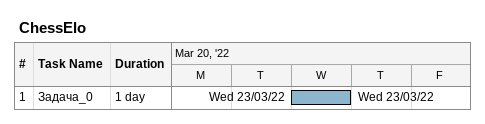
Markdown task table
ChessElo

| ID | Task | Duration | Start | Finish |
|---|---|---|---|---|
| 1 | Задача_0 | 1d | 2022-03-23 | 2022-03-23 |
